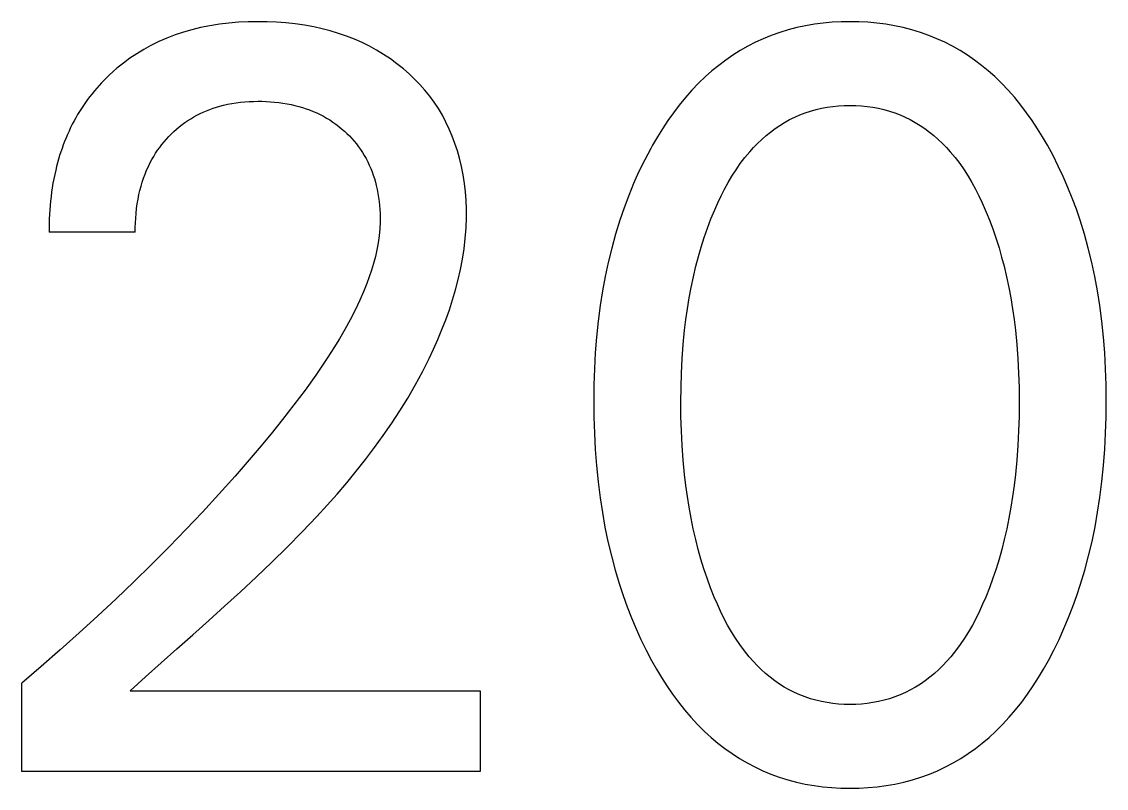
# Model space of a CAD drawing. Extents: x 10 to 879, y 6 to 221.
# Drawn here: x 604.587 to 608.02, y 146.222 to 148.648 of the extents above; entities that cross this region are included whole.
import ezdxf

# ---------------------------------------------------------------- set-up
doc = ezdxf.new("R2010")
doc.units = 0
doc.header["$LTSCALE"] = 5
doc.header["$MEASUREMENT"] = 0
doc.layers.get('0').update_dxf_attribs({"linetype": 'CONTINUOUS'})

msp = doc.modelspace()

# ---------------------------------------------------------------- linework, layer by layer
at = {"color": 7, "linetype": 'Continuous'}
for p, q in [((605.1529, 148.6292), (605.1258, 148.6226)), ((605.1827, 148.6352), (605.1529, 148.6292)), ((605.2128, 148.6399), (605.1827, 148.6352)), ((605.243, 148.6435), (605.2128, 148.6399)), ((605.2734, 148.646), (605.243, 148.6435)), ((605.3038, 148.6475), (605.2734, 148.646)), ((605.3343, 148.648), (605.3038, 148.6475)), ((605.364, 148.6476), (605.3343, 148.648)), ((605.3937, 148.6463), (605.364, 148.6476)), ((605.4233, 148.6441), (605.3937, 148.6463)), ((605.4528, 148.641), (605.4233, 148.6441)), ((605.4822, 148.6367), (605.4528, 148.641)), ((605.5115, 148.6314), (605.4822, 148.6367)), ((605.5378, 148.6256), (605.5115, 148.6314)), ((605.5639, 148.6189), (605.5378, 148.6256)), ((607.0407, 148.6292), (607.0134, 148.6222)), ((607.0683, 148.6351), (607.0407, 148.6292)), ((607.0962, 148.6398), (607.0683, 148.6351)), ((607.1242, 148.6434), (607.0962, 148.6398)), ((607.1524, 148.646), (607.1242, 148.6434)), ((607.1807, 148.6475), (607.1524, 148.646)), ((607.209, 148.648), (607.1807, 148.6475)), ((607.2374, 148.6475), (607.209, 148.648)), ((607.2658, 148.646), (607.2374, 148.6475)), ((607.2941, 148.6435), (607.2658, 148.646)), ((607.3222, 148.6398), (607.2941, 148.6435)), ((607.3501, 148.6351), (607.3222, 148.6398)), ((607.3778, 148.6292), (607.3501, 148.6351)), ((607.4051, 148.6222), (607.3778, 148.6292)), ((605.0467, 148.5962), (605.0212, 148.5851)), ((605.0727, 148.6062), (605.0467, 148.5962)), ((605.0991, 148.6149), (605.0727, 148.6062)), ((605.1258, 148.6226), (605.0991, 148.6149)), ((605.5898, 148.6111), (605.5639, 148.6189)), ((605.6153, 148.6024), (605.5898, 148.6111)), ((605.6404, 148.5926), (605.6153, 148.6024)), ((605.6651, 148.5817), (605.6404, 148.5926)), ((606.9346, 148.5942), (606.9097, 148.5827)), ((606.96, 148.6045), (606.9346, 148.5942)), ((606.9865, 148.614), (606.96, 148.6045)), ((607.0134, 148.6222), (606.9865, 148.614)), ((607.4321, 148.614), (607.4051, 148.6222)), ((607.4588, 148.6045), (607.4321, 148.614)), ((607.4841, 148.5942), (607.4588, 148.6045)), ((607.509, 148.5827), (607.4841, 148.5942)), ((604.9735, 148.5604), (604.9514, 148.5468)), ((604.9963, 148.5729), (604.9735, 148.5604)), ((605.0212, 148.5851), (604.9963, 148.5729)), ((605.6882, 148.5703), (605.6651, 148.5817)), ((605.7107, 148.5579), (605.6882, 148.5703)), ((605.7328, 148.5445), (605.7107, 148.5579)), ((606.8853, 148.5701), (606.8615, 148.5564)), ((606.9097, 148.5827), (606.8853, 148.5701)), ((607.5334, 148.5701), (607.509, 148.5827)), ((607.5573, 148.5565), (607.5334, 148.5701)), ((604.9298, 148.5324), (604.9089, 148.5169)), ((604.9514, 148.5468), (604.9298, 148.5324)), ((605.7542, 148.5302), (605.7328, 148.5445)), ((605.775, 148.515), (605.7542, 148.5302)), ((606.8155, 148.5262), (606.7935, 148.5097)), ((606.8382, 148.5418), (606.8155, 148.5262)), ((606.8615, 148.5564), (606.8382, 148.5418)), ((607.5806, 148.5418), (607.5573, 148.5565)), ((607.6032, 148.5262), (607.5806, 148.5418)), ((607.6252, 148.5097), (607.6032, 148.5262)), ((604.8765, 148.49), (604.8645, 148.479)), ((604.8887, 148.5006), (604.8765, 148.49)), ((604.9089, 148.5169), (604.8887, 148.5006)), ((605.7952, 148.4988), (605.775, 148.515)), ((605.8133, 148.483), (605.7952, 148.4988)), ((606.7722, 148.4924), (606.7517, 148.4742)), ((606.7935, 148.5097), (606.7722, 148.4924)), ((607.6465, 148.4924), (607.6252, 148.5097)), ((607.6671, 148.4742), (607.6465, 148.4924)), ((604.8402, 148.4546), (604.8324, 148.4462)), ((604.8481, 148.4629), (604.8402, 148.4546)), ((604.8562, 148.471), (604.8481, 148.4629)), ((604.8645, 148.479), (604.8562, 148.471)), ((605.8308, 148.4664), (605.8133, 148.483)), ((605.8476, 148.4491), (605.8308, 148.4664)), ((606.7517, 148.4742), (606.7296, 148.453)), ((607.6891, 148.453), (607.6671, 148.4742)), ((604.81, 148.42), (604.8029, 148.411)), ((604.8173, 148.4288), (604.81, 148.42)), ((604.8247, 148.4376), (604.8173, 148.4288)), ((604.8324, 148.4462), (604.8247, 148.4376)), ((605.8635, 148.431), (605.8476, 148.4491)), ((605.8787, 148.4123), (605.8635, 148.431)), ((606.7084, 148.4309), (606.6882, 148.408)), ((606.7296, 148.453), (606.7084, 148.4309)), ((607.7101, 148.4309), (607.6891, 148.453)), ((607.7303, 148.408), (607.7101, 148.4309)), ((604.7892, 148.3925), (604.7827, 148.3831)), ((604.7959, 148.4018), (604.7892, 148.3925)), ((604.8029, 148.411), (604.7959, 148.4018)), ((605.2255, 148.3838), (605.2389, 148.3868)), ((605.2389, 148.3868), (605.2524, 148.3893)), ((605.2524, 148.3893), (605.2659, 148.3915)), ((605.2659, 148.3915), (605.2795, 148.3931)), ((605.2795, 148.3931), (605.2932, 148.3944)), ((605.2932, 148.3944), (605.3069, 148.3954)), ((605.3069, 148.3954), (605.3206, 148.3959)), ((605.3206, 148.3959), (605.3343, 148.3961)), ((605.3343, 148.3961), (605.3477, 148.396)), ((605.3477, 148.396), (605.361, 148.3956)), ((605.361, 148.3956), (605.3743, 148.3948)), ((605.3743, 148.3948), (605.3876, 148.3937)), ((605.3876, 148.3937), (605.4009, 148.3922)), ((605.4009, 148.3922), (605.4141, 148.3904)), ((605.4141, 148.3904), (605.4273, 148.3882)), ((605.4273, 148.3882), (605.4404, 148.3856)), ((605.4404, 148.3856), (605.4522, 148.3829)), ((605.8929, 148.3929), (605.8787, 148.4123)), ((605.9062, 148.3729), (605.8929, 148.3929)), ((606.6882, 148.408), (606.6688, 148.3843)), ((607.7496, 148.3843), (607.7303, 148.408)), ((604.7642, 148.3541), (604.7585, 148.3442)), ((604.7702, 148.3639), (604.7642, 148.3541)), ((604.7763, 148.3735), (604.7702, 148.3639)), ((604.7827, 148.3831), (604.7763, 148.3735)), ((605.1318, 148.3468), (605.1416, 148.3522)), ((605.1416, 148.3522), (605.1517, 148.3573)), ((605.1517, 148.3573), (605.1618, 148.362)), ((605.1618, 148.362), (605.1722, 148.3664)), ((605.1722, 148.3664), (605.1826, 148.3706)), ((605.1826, 148.3706), (605.1932, 148.3743)), ((605.1932, 148.3743), (605.2039, 148.3778)), ((605.2039, 148.3778), (605.2147, 148.3809)), ((605.2147, 148.3809), (605.2255, 148.3838)), ((605.4522, 148.3829), (605.4639, 148.3799)), ((605.4639, 148.3799), (605.4756, 148.3765)), ((605.4756, 148.3765), (605.4871, 148.3727)), ((605.4871, 148.3727), (605.4985, 148.3686)), ((605.4985, 148.3686), (605.5098, 148.3642)), ((605.5098, 148.3642), (605.5209, 148.3593)), ((605.5209, 148.3593), (605.5318, 148.3541)), ((605.5318, 148.3541), (605.5422, 148.3487)), ((605.9187, 148.3519), (605.9062, 148.3729)), ((605.9301, 148.3304), (605.9187, 148.3519)), ((606.6503, 148.3599), (606.6326, 148.3349)), ((606.6688, 148.3843), (606.6503, 148.3599)), ((607.0342, 148.3462), (607.0506, 148.3533)), ((607.0506, 148.3533), (607.0674, 148.3597)), ((607.0674, 148.3597), (607.0844, 148.3652)), ((607.0844, 148.3652), (607.1018, 148.3699)), ((607.1018, 148.3699), (607.1193, 148.3739)), ((607.1193, 148.3739), (607.137, 148.3772)), ((607.137, 148.3772), (607.1549, 148.3797)), ((607.1549, 148.3797), (607.1729, 148.3814)), ((607.1729, 148.3814), (607.1909, 148.3825)), ((607.1909, 148.3825), (607.209, 148.3828)), ((607.209, 148.3828), (607.2271, 148.3825)), ((607.2271, 148.3825), (607.2452, 148.3814)), ((607.2452, 148.3814), (607.2632, 148.3797)), ((607.2632, 148.3797), (607.281, 148.3772)), ((607.281, 148.3772), (607.2988, 148.3739)), ((607.2988, 148.3739), (607.3163, 148.3699)), ((607.3163, 148.3699), (607.3336, 148.3652)), ((607.3336, 148.3652), (607.3507, 148.3597)), ((607.3507, 148.3597), (607.3674, 148.3533)), ((607.3674, 148.3533), (607.3839, 148.3462)), ((607.768, 148.3599), (607.7496, 148.3843)), ((607.7856, 148.3349), (607.768, 148.3599)), ((604.7472, 148.3233), (604.7419, 148.3127)), ((604.7527, 148.3338), (604.7472, 148.3233)), ((604.7585, 148.3442), (604.7527, 148.3338)), ((605.0859, 148.3153), (605.0947, 148.3222)), ((605.0947, 148.3222), (605.1037, 148.3288)), ((605.1037, 148.3288), (605.1128, 148.3351)), ((605.1128, 148.3351), (605.1222, 148.3411)), ((605.1222, 148.3411), (605.1318, 148.3468)), ((605.5422, 148.3487), (605.5523, 148.343)), ((605.5523, 148.343), (605.5623, 148.3369)), ((605.5623, 148.3369), (605.572, 148.3305)), ((605.572, 148.3305), (605.5816, 148.3238)), ((605.5816, 148.3238), (605.5909, 148.3167)), ((605.5909, 148.3167), (605.5999, 148.3093)), ((605.9406, 148.3083), (605.9301, 148.3304)), ((606.6326, 148.3349), (606.6157, 148.3094)), ((606.9718, 148.3097), (606.9868, 148.3199)), ((606.9868, 148.3199), (607.0022, 148.3294)), ((607.0022, 148.3294), (607.018, 148.3382)), ((607.018, 148.3382), (607.0342, 148.3462)), ((607.3839, 148.3462), (607.4, 148.3382)), ((607.4, 148.3382), (607.4158, 148.3294)), ((607.4158, 148.3294), (607.4312, 148.3199)), ((607.4312, 148.3199), (607.4462, 148.3097)), ((607.8025, 148.3094), (607.7856, 148.3349)), ((604.732, 148.2912), (604.7274, 148.2803)), ((604.7369, 148.302), (604.732, 148.2912)), ((604.7419, 148.3127), (604.7369, 148.302)), ((605.0454, 148.2767), (605.0532, 148.2851)), ((605.0532, 148.2851), (605.061, 148.293)), ((605.061, 148.293), (605.0691, 148.3007)), ((605.0691, 148.3007), (605.0774, 148.3081)), ((605.0774, 148.3081), (605.0859, 148.3153)), ((605.5999, 148.3093), (605.6087, 148.3016)), ((605.6087, 148.3016), (605.6168, 148.2941)), ((605.6168, 148.2941), (605.6247, 148.2863)), ((605.6247, 148.2863), (605.6323, 148.2782)), ((605.9501, 148.2858), (605.9406, 148.3083)), ((605.9586, 148.2628), (605.9501, 148.2858)), ((606.5995, 148.2834), (606.5841, 148.2569)), ((606.6157, 148.3094), (606.5995, 148.2834)), ((606.9295, 148.2753), (606.9432, 148.2874)), ((606.9432, 148.2874), (606.9573, 148.2988)), ((606.9573, 148.2988), (606.9718, 148.3097)), ((607.4462, 148.3097), (607.4608, 148.2988)), ((607.4608, 148.2988), (607.4749, 148.2874)), ((607.4749, 148.2874), (607.4885, 148.2753)), ((607.8186, 148.2834), (607.8025, 148.3094)), ((607.8339, 148.2569), (607.8186, 148.2834)), ((604.7187, 148.2582), (604.7147, 148.247)), ((604.723, 148.2693), (604.7187, 148.2582)), ((604.7274, 148.2803), (604.723, 148.2693)), ((605.0173, 148.241), (605.0239, 148.2503)), ((605.0239, 148.2503), (605.0308, 148.2593)), ((605.0308, 148.2593), (605.038, 148.2681)), ((605.038, 148.2681), (605.0454, 148.2767)), ((605.6323, 148.2782), (605.6396, 148.2699)), ((605.6396, 148.2699), (605.6467, 148.2613)), ((605.6467, 148.2613), (605.6534, 148.2525)), ((605.6534, 148.2525), (605.6598, 148.2435)), ((605.9661, 148.2396), (605.9586, 148.2628)), ((606.5841, 148.2569), (606.5786, 148.2471)), ((606.8915, 148.2363), (606.9037, 148.2498)), ((606.9037, 148.2498), (606.9164, 148.2628)), ((606.9164, 148.2628), (606.9295, 148.2753)), ((607.4885, 148.2753), (607.5017, 148.2628)), ((607.5017, 148.2628), (607.5144, 148.2498)), ((607.5144, 148.2498), (607.5265, 148.2363)), ((607.8517, 148.2243), (607.8339, 148.2569)), ((604.7073, 148.2244), (604.7039, 148.213)), ((604.7109, 148.2357), (604.7073, 148.2244)), ((604.7147, 148.247), (604.7109, 148.2357)), ((604.9993, 148.212), (605.005, 148.2219)), ((605.005, 148.2219), (605.011, 148.2315)), ((605.011, 148.2315), (605.0173, 148.241)), ((605.6598, 148.2435), (605.6659, 148.2343)), ((605.6659, 148.2343), (605.6717, 148.2249)), ((605.6717, 148.2249), (605.6773, 148.2149)), ((605.6773, 148.2149), (605.6825, 148.2047)), ((605.9728, 148.216), (605.9661, 148.2396)), ((605.9791, 148.1896), (605.9728, 148.216)), ((606.5786, 148.2471), (606.5592, 148.2105)), ((606.8618, 148.1989), (606.8762, 148.2179)), ((606.8762, 148.2179), (606.8915, 148.2363)), ((607.5265, 148.2363), (607.5418, 148.2179)), ((607.5418, 148.2179), (607.5563, 148.1989)), ((607.8684, 148.1912), (607.8517, 148.2243)), ((604.6976, 148.19), (604.6948, 148.1785)), ((604.7007, 148.2016), (604.6976, 148.19)), ((604.7039, 148.213), (604.7007, 148.2016)), ((604.9825, 148.1778), (604.988, 148.19)), ((604.988, 148.19), (604.9939, 148.202)), ((604.9939, 148.202), (604.9993, 148.212)), ((605.6825, 148.2047), (605.6874, 148.1944)), ((605.6874, 148.1944), (605.6919, 148.1838)), ((605.6919, 148.1838), (605.696, 148.1732)), ((605.9844, 148.163), (605.9791, 148.1896)), ((606.5592, 148.2105), (606.5411, 148.1734)), ((606.8353, 148.1593), (606.8482, 148.1793)), ((606.8482, 148.1793), (606.8618, 148.1989)), ((607.5563, 148.1989), (607.5699, 148.1793)), ((607.5699, 148.1793), (607.5828, 148.1593)), ((607.8841, 148.1577), (607.8684, 148.1912)), ((604.6888, 148.1507), (604.6862, 148.1367)), ((604.6917, 148.1646), (604.6888, 148.1507)), ((604.6948, 148.1785), (604.6917, 148.1646)), ((604.9686, 148.14), (604.9729, 148.1527)), ((604.9729, 148.1527), (604.9775, 148.1653)), ((604.9775, 148.1653), (604.9825, 148.1778)), ((605.696, 148.1732), (605.6999, 148.1624)), ((605.6999, 148.1624), (605.7034, 148.1514)), ((605.7034, 148.1514), (605.7066, 148.1404)), ((605.9885, 148.1363), (605.9844, 148.163)), ((606.5411, 148.1734), (606.5242, 148.1357)), ((606.8232, 148.1387), (606.8353, 148.1593)), ((607.5828, 148.1593), (607.5949, 148.1387)), ((607.8989, 148.1238), (607.8841, 148.1577)), ((604.6839, 148.1226), (604.6818, 148.1086)), ((604.6862, 148.1367), (604.6839, 148.1226)), ((604.9584, 148.101), (604.9614, 148.1141)), ((604.9614, 148.1141), (604.9648, 148.1271)), ((604.9648, 148.1271), (604.9686, 148.14)), ((605.7066, 148.1404), (605.7095, 148.1293)), ((605.7095, 148.1293), (605.7124, 148.1168)), ((605.7124, 148.1168), (605.7149, 148.1042)), ((605.9917, 148.1094), (605.9885, 148.1363)), ((606.5242, 148.1357), (606.5085, 148.0975)), ((606.8009, 148.0965), (606.8117, 148.1178)), ((606.8117, 148.1178), (606.8232, 148.1387)), ((607.5949, 148.1387), (607.6064, 148.1178)), ((607.6064, 148.1178), (607.6172, 148.0965)), ((607.9127, 148.0895), (607.8989, 148.1238)), ((604.6783, 148.0804), (604.677, 148.0663)), ((604.6799, 148.0945), (604.6783, 148.0804)), ((604.6818, 148.1086), (604.6799, 148.0945)), ((604.9529, 148.0713), (604.9554, 148.0862)), ((604.9554, 148.0862), (604.9584, 148.101)), ((605.7149, 148.1042), (605.717, 148.0915)), ((605.717, 148.0915), (605.7188, 148.0788)), ((605.7188, 148.0788), (605.7202, 148.0661)), ((605.9938, 148.0823), (605.9917, 148.1094)), ((605.9949, 148.0553), (605.9938, 148.0823)), ((606.5085, 148.0975), (606.4939, 148.0588)), ((606.7907, 148.0749), (606.8009, 148.0965)), ((607.6172, 148.0965), (607.6274, 148.0749)), ((607.9256, 148.0548), (607.9127, 148.0895)), ((604.6758, 148.0521), (604.6749, 148.038)), ((604.677, 148.0663), (604.6758, 148.0521)), ((604.9492, 148.0415), (604.9509, 148.0564)), ((604.9509, 148.0564), (604.9529, 148.0713)), ((605.7202, 148.0661), (605.7212, 148.0533)), ((605.7212, 148.0533), (605.7219, 148.0405)), ((605.995, 148.0282), (605.9949, 148.0553)), ((606.4939, 148.0588), (606.4805, 148.0198)), ((606.769, 148.0239), (606.781, 148.0531)), ((606.781, 148.0531), (606.7907, 148.0749)), ((607.6274, 148.0749), (607.6371, 148.0531)), ((607.6371, 148.0531), (607.6403, 148.0454)), ((607.6403, 148.0454), (607.6516, 148.0175)), ((607.9375, 148.0198), (607.9256, 148.0548)), ((604.6738, 148.0099), (604.6736, 147.9958)), ((604.6743, 148.0239), (604.6738, 148.0099)), ((604.6749, 148.038), (604.6743, 148.0239)), ((604.9467, 147.9967), (604.9471, 148.0116)), ((604.9471, 148.0116), (604.948, 148.0265)), ((604.948, 148.0265), (604.9492, 148.0415)), ((605.7221, 148.015), (605.721, 147.9927)), ((605.7219, 148.0405), (605.7222, 148.0278)), ((605.7222, 148.0278), (605.7221, 148.015)), ((605.9939, 147.9952), (605.995, 148.0282)), ((606.4805, 148.0198), (606.4669, 147.9757)), ((606.7579, 147.9945), (606.769, 148.0239)), ((607.6516, 148.0175), (607.6621, 147.9893)), ((607.9511, 147.9757), (607.9375, 148.0198)), ((604.6736, 147.9958), (604.6736, 147.9818)), ((604.9465, 147.9818), (604.6736, 147.9818)), ((604.9465, 147.9818), (604.9467, 147.9967)), ((605.721, 147.9927), (605.7189, 147.9705)), ((605.9914, 147.9623), (605.9939, 147.9952)), ((606.4669, 147.9757), (606.4547, 147.9312)), ((606.7476, 147.9648), (606.7579, 147.9945)), ((607.6621, 147.9893), (607.6718, 147.9609)), ((607.9634, 147.9312), (607.9511, 147.9757)), ((605.7157, 147.9484), (605.7116, 147.9265)), ((605.7189, 147.9705), (605.7157, 147.9484)), ((605.9876, 147.9295), (605.9914, 147.9623)), ((606.7381, 147.9349), (606.7476, 147.9648)), ((607.6718, 147.9609), (607.6808, 147.9322)), ((605.7066, 147.9046), (605.7009, 147.8829)), ((605.7116, 147.9265), (605.7066, 147.9046)), ((605.9826, 147.8968), (605.9876, 147.9295)), ((606.4547, 147.9312), (606.4437, 147.8863)), ((606.7213, 147.8743), (606.7293, 147.9047)), ((606.7293, 147.9047), (606.7381, 147.9349)), ((607.6808, 147.9322), (607.6891, 147.9033)), ((607.9744, 147.8863), (607.9634, 147.9312)), ((605.7009, 147.8829), (605.6943, 147.8614)), ((605.9764, 147.8642), (605.9826, 147.8968)), ((606.4437, 147.8863), (606.434, 147.8412)), ((606.7134, 147.8409), (606.7213, 147.8743)), ((607.6891, 147.9033), (607.6967, 147.8743)), ((607.6967, 147.8743), (607.7046, 147.8409)), ((607.984, 147.8412), (607.9744, 147.8863)), ((605.6871, 147.8401), (605.6794, 147.819)), ((605.6943, 147.8614), (605.6871, 147.8401)), ((605.969, 147.8319), (605.9764, 147.8642)), ((606.434, 147.8412), (606.4256, 147.7958)), ((606.7063, 147.8073), (606.7134, 147.8409)), ((607.7046, 147.8409), (607.7117, 147.8073)), ((607.9924, 147.7958), (607.984, 147.8412)), ((605.6794, 147.819), (605.671, 147.7981)), ((605.9606, 147.7997), (605.969, 147.8319)), ((606.7, 147.7736), (606.7063, 147.8073)), ((607.7117, 147.8073), (607.718, 147.7736)), ((605.671, 147.7981), (605.6573, 147.7664)), ((605.9408, 147.736), (605.9512, 147.7677)), ((605.9512, 147.7677), (605.9606, 147.7997)), ((606.4256, 147.7958), (606.4184, 147.7502)), ((606.6945, 147.7397), (606.7, 147.7736)), ((607.718, 147.7736), (607.7236, 147.7397)), ((607.9996, 147.7502), (607.9924, 147.7958)), ((605.6426, 147.7352), (605.6269, 147.7046)), ((605.6573, 147.7664), (605.6426, 147.7352)), ((605.9295, 147.7046), (605.9408, 147.736)), ((606.4184, 147.7502), (606.4118, 147.7001)), ((606.6897, 147.7057), (606.6945, 147.7397)), ((607.7236, 147.7397), (607.7284, 147.7057)), ((608.0062, 147.7001), (607.9996, 147.7502)), ((605.6269, 147.7046), (605.6104, 147.6744)), ((605.9174, 147.6734), (605.9295, 147.7046)), ((606.4118, 147.7001), (606.4066, 147.6499)), ((606.6855, 147.6716), (606.6897, 147.7057)), ((607.7284, 147.7057), (607.7325, 147.6716)), ((608.0114, 147.6499), (608.0062, 147.7001)), ((605.6104, 147.6744), (605.5931, 147.6447)), ((605.9045, 147.6426), (605.9174, 147.6734)), ((606.6811, 147.6264), (606.6855, 147.6716)), ((607.7325, 147.6716), (607.737, 147.6264)), ((605.5931, 147.6447), (605.5751, 147.6154)), ((605.8909, 147.612), (605.9045, 147.6426)), ((606.4066, 147.6499), (606.4026, 147.5996)), ((608.0154, 147.5996), (608.0114, 147.6499)), ((605.5751, 147.6154), (605.5565, 147.5865)), ((605.8767, 147.5819), (605.8909, 147.612)), ((606.4026, 147.5996), (606.3999, 147.5492)), ((606.6777, 147.5811), (606.6811, 147.6264)), ((607.737, 147.6264), (607.7403, 147.5811)), ((608.0182, 147.5492), (608.0154, 147.5996)), ((605.5565, 147.5865), (605.5374, 147.5579)), ((605.8553, 147.5395), (605.8767, 147.5819)), ((606.6754, 147.5357), (606.6777, 147.5811)), ((607.7403, 147.5811), (607.7426, 147.5357)), ((605.5179, 147.5296), (605.4839, 147.482)), ((605.5374, 147.5579), (605.5179, 147.5296)), ((605.8327, 147.4978), (605.8553, 147.5395)), ((606.3999, 147.5492), (606.3983, 147.4987)), ((606.6741, 147.4903), (606.6754, 147.5357)), ((607.7426, 147.5357), (607.744, 147.4903)), ((608.0198, 147.4987), (608.0182, 147.5492)), ((605.809, 147.4569), (605.8327, 147.4978)), ((606.3983, 147.4987), (606.3977, 147.4482)), ((608.0204, 147.4482), (608.0198, 147.4987)), ((605.4839, 147.482), (605.4489, 147.4351)), ((606.6736, 147.4449), (606.6741, 147.4903)), ((607.744, 147.4903), (607.7444, 147.4449)), ((605.4489, 147.4351), (605.4131, 147.3889)), ((605.7842, 147.4167), (605.809, 147.4569)), ((606.3977, 147.4482), (606.3982, 147.3969)), ((606.674, 147.3988), (606.6736, 147.4449)), ((607.7444, 147.4449), (607.744, 147.3988)), ((608.0199, 147.397), (608.0204, 147.4482)), ((605.7584, 147.3772), (605.7842, 147.4167)), ((606.3982, 147.3969), (606.3998, 147.3456)), ((606.6753, 147.3528), (606.674, 147.3988)), ((607.744, 147.3988), (607.7427, 147.3528)), ((608.0183, 147.3458), (608.0199, 147.397)), ((605.4131, 147.3889), (605.3765, 147.3432)), ((605.7316, 147.3383), (605.7584, 147.3772)), ((605.3765, 147.3432), (605.3392, 147.2982)), ((605.704, 147.3001), (605.7316, 147.3383)), ((606.3998, 147.3456), (606.4025, 147.2943)), ((606.6776, 147.3068), (606.6753, 147.3528)), ((607.7427, 147.3528), (607.7404, 147.3068)), ((608.0156, 147.2947), (608.0183, 147.3458)), ((605.3392, 147.2982), (605.3012, 147.2536)), ((605.6754, 147.2625), (605.704, 147.3001)), ((606.4025, 147.2943), (606.4064, 147.2431)), ((606.681, 147.2608), (606.6776, 147.3068)), ((607.7404, 147.3068), (607.7371, 147.2608)), ((608.0116, 147.2436), (608.0156, 147.2947)), ((605.3012, 147.2536), (605.2627, 147.2096)), ((605.6461, 147.2254), (605.6754, 147.2625)), ((606.6854, 147.2149), (606.681, 147.2608)), ((607.7371, 147.2608), (607.7327, 147.2149)), ((605.616, 147.1889), (605.6461, 147.2254)), ((606.4064, 147.2431), (606.4116, 147.192)), ((608.0065, 147.1926), (608.0116, 147.2436)), ((605.2627, 147.2096), (605.2116, 147.1526)), ((605.5852, 147.153), (605.616, 147.1889)), ((606.4116, 147.192), (606.4181, 147.1411)), ((606.6894, 147.1803), (606.6854, 147.2149)), ((607.7327, 147.2149), (607.7286, 147.1803)), ((608, 147.1418), (608.0065, 147.1926)), ((605.2116, 147.1526), (605.1597, 147.0963)), ((605.5538, 147.1175), (605.5852, 147.153)), ((606.6942, 147.1458), (606.6894, 147.1803)), ((607.7286, 147.1803), (607.7238, 147.1458)), ((605.5217, 147.0825), (605.5538, 147.1175)), ((606.4181, 147.1411), (606.4252, 147.0948)), ((606.6997, 147.1113), (606.6942, 147.1458)), ((607.7238, 147.1458), (607.7184, 147.1113)), ((607.9929, 147.0955), (608, 147.1418)), ((605.1597, 147.0963), (605.1071, 147.0408)), ((605.4749, 147.0333), (605.5217, 147.0825)), ((606.4252, 147.0948), (606.4335, 147.0487)), ((606.7059, 147.077), (606.6997, 147.1113)), ((607.7184, 147.1113), (607.7122, 147.077)), ((607.9846, 147.0494), (607.9929, 147.0955)), ((606.4335, 147.0487), (606.443, 147.0028)), ((606.7129, 147.0429), (606.7059, 147.077)), ((607.7122, 147.077), (607.7052, 147.0429)), ((607.9751, 147.0035), (607.9846, 147.0494)), ((605.1071, 147.0408), (605.0538, 146.9859)), ((605.4272, 146.9848), (605.4749, 147.0333)), ((606.7207, 147.0089), (606.7129, 147.0429)), ((607.7052, 147.0429), (607.6974, 147.0089)), ((605.0538, 146.9859), (604.9984, 146.9303)), ((605.3786, 146.9371), (605.4272, 146.9848)), ((606.443, 147.0028), (606.4537, 146.9572)), ((606.7285, 146.978), (606.7207, 147.0089)), ((606.7371, 146.9473), (606.7285, 146.978)), ((607.6895, 146.978), (607.6809, 146.9473)), ((607.6974, 147.0089), (607.6895, 146.978)), ((607.9643, 146.958), (607.9751, 147.0035)), ((606.4537, 146.9572), (606.4658, 146.912)), ((606.7465, 146.9168), (606.7371, 146.9473)), ((607.6809, 146.9473), (607.6715, 146.9168)), ((607.9522, 146.9127), (607.9643, 146.958)), ((604.9984, 146.9303), (604.9425, 146.8754)), ((605.3294, 146.8902), (605.3786, 146.9371)), ((606.4658, 146.912), (606.4792, 146.8671)), ((606.7567, 146.8865), (606.7465, 146.9168)), ((607.6715, 146.9168), (607.6614, 146.8865)), ((607.9388, 146.8679), (607.9522, 146.9127)), ((604.9425, 146.8754), (604.8858, 146.8212)), ((605.2796, 146.8438), (605.3294, 146.8902)), ((606.7677, 146.8565), (606.7567, 146.8865)), ((607.6614, 146.8865), (607.6504, 146.8565)), ((605.2295, 146.798), (605.2796, 146.8438)), ((606.4792, 146.8671), (606.491, 146.8316)), ((606.7795, 146.8268), (606.7677, 146.8565)), ((607.6504, 146.8565), (607.6386, 146.8268)), ((607.9271, 146.8323), (607.9388, 146.8679)), ((604.8858, 146.8212), (604.8286, 146.7677)), ((606.491, 146.8316), (606.5036, 146.7964)), ((606.7891, 146.8044), (606.7795, 146.8268)), ((607.6386, 146.8268), (607.6289, 146.8044)), ((607.9144, 146.797), (607.9271, 146.8323)), ((605.1792, 146.7526), (605.2295, 146.798)), ((606.5036, 146.7964), (606.5172, 146.7616)), ((606.7993, 146.7822), (606.7891, 146.8044)), ((606.8101, 146.7603), (606.7993, 146.7822)), ((607.6187, 146.7822), (607.6079, 146.7603)), ((607.6289, 146.8044), (607.6187, 146.7822)), ((607.9009, 146.762), (607.9144, 146.797)), ((604.8286, 146.7677), (604.7691, 146.7135)), ((605.1289, 146.7077), (605.1792, 146.7526)), ((606.5172, 146.7616), (606.5317, 146.7271)), ((606.8216, 146.7387), (606.8101, 146.7603)), ((606.8337, 146.7176), (606.8216, 146.7387)), ((607.5965, 146.7387), (607.5843, 146.7176)), ((607.6079, 146.7603), (607.5965, 146.7387)), ((607.8863, 146.7275), (607.9009, 146.762)), ((604.7691, 146.7135), (604.7091, 146.6599)), ((605.0787, 146.663), (605.1289, 146.7077)), ((606.5317, 146.7271), (606.5472, 146.6931)), ((606.8466, 146.6969), (606.8337, 146.7176)), ((607.5843, 146.7176), (607.5715, 146.6969)), ((607.8709, 146.6933), (607.8863, 146.7275)), ((606.5472, 146.6931), (606.5637, 146.6594)), ((606.8603, 146.6767), (606.8466, 146.6969)), ((606.8748, 146.6571), (606.8603, 146.6767)), ((607.5578, 146.6767), (607.5433, 146.6571)), ((607.5715, 146.6969), (607.5578, 146.6767)), ((607.8544, 146.6596), (607.8709, 146.6933)), ((604.7091, 146.6599), (604.6484, 146.6071)), ((605.0287, 146.6186), (605.0787, 146.663)), ((606.5637, 146.6594), (606.5811, 146.6263)), ((606.8902, 146.6381), (606.8748, 146.6571)), ((606.9024, 146.6243), (606.8902, 146.6381)), ((607.5279, 146.6381), (607.5157, 146.6243)), ((607.5433, 146.6571), (607.5279, 146.6381)), ((607.8369, 146.6263), (607.8544, 146.6596)), ((604.6484, 146.6071), (604.5871, 146.555)), ((604.9791, 146.5743), (605.0287, 146.6186)), ((606.5811, 146.6263), (606.5965, 146.599)), ((606.915, 146.6109), (606.9024, 146.6243)), ((606.9282, 146.598), (606.915, 146.6109)), ((607.503, 146.6109), (607.4898, 146.598)), ((607.5157, 146.6243), (607.503, 146.6109)), ((607.8216, 146.599), (607.8369, 146.6263)), ((604.9301, 146.5302), (604.9791, 146.5743)), ((606.5965, 146.599), (606.6126, 146.5722)), ((606.6126, 146.5722), (606.6295, 146.5458)), ((606.9419, 146.5856), (606.9282, 146.598)), ((606.956, 146.5737), (606.9419, 146.5856)), ((606.9706, 146.5625), (606.956, 146.5737)), ((607.462, 146.5737), (607.4475, 146.5625)), ((607.4762, 146.5856), (607.462, 146.5737)), ((607.4898, 146.598), (607.4762, 146.5856)), ((607.7888, 146.5458), (607.8056, 146.5722)), ((607.8056, 146.5722), (607.8216, 146.599)), ((604.5871, 146.275), (604.5871, 146.555)), ((606.6295, 146.5458), (606.6472, 146.52)), ((606.9856, 146.552), (606.9706, 146.5625)), ((607.0011, 146.5422), (606.9856, 146.552)), ((607.017, 146.5331), (607.0011, 146.5422)), ((607.0334, 146.5248), (607.017, 146.5331)), ((607.401, 146.5331), (607.3847, 146.5248)), ((607.4169, 146.5422), (607.401, 146.5331)), ((607.4324, 146.552), (607.4169, 146.5422)), ((607.4475, 146.5625), (607.4324, 146.552)), ((607.7711, 146.52), (607.7888, 146.5458)), ((604.9301, 146.5302), (606.0383, 146.5302)), ((606.0383, 146.5302), (606.0383, 146.275)), ((606.6472, 146.52), (606.6657, 146.4948)), ((607.0498, 146.5175), (607.0334, 146.5248)), ((607.0666, 146.511), (607.0498, 146.5175)), ((607.0838, 146.5053), (607.0666, 146.511)), ((607.1011, 146.5004), (607.0838, 146.5053)), ((607.1188, 146.4963), (607.1011, 146.5004)), ((607.3169, 146.5004), (607.2993, 146.4963)), ((607.3343, 146.5053), (607.3169, 146.5004)), ((607.3514, 146.511), (607.3343, 146.5053)), ((607.3682, 146.5175), (607.3514, 146.511)), ((607.3847, 146.5248), (607.3682, 146.5175)), ((607.7527, 146.4948), (607.7711, 146.52)), ((606.6657, 146.4948), (606.6852, 146.4703)), ((606.6852, 146.4703), (606.7055, 146.4466)), ((607.1366, 146.493), (607.1188, 146.4963)), ((607.1546, 146.4904), (607.1366, 146.493)), ((607.1726, 146.4885), (607.1546, 146.4904)), ((607.1908, 146.4874), (607.1726, 146.4885)), ((607.209, 146.4871), (607.1908, 146.4874)), ((607.2272, 146.4874), (607.209, 146.4871)), ((607.2454, 146.4885), (607.2272, 146.4874)), ((607.2635, 146.4904), (607.2454, 146.4885)), ((607.2815, 146.493), (607.2635, 146.4904)), ((607.2993, 146.4963), (607.2815, 146.493)), ((607.7131, 146.4466), (607.7333, 146.4703)), ((607.7333, 146.4703), (607.7527, 146.4948)), ((606.7055, 146.4466), (606.7268, 146.4237)), ((607.6919, 146.4236), (607.7131, 146.4466)), ((606.7268, 146.4237), (606.749, 146.4017)), ((606.749, 146.4017), (606.7696, 146.3829)), ((607.6492, 146.3829), (607.6697, 146.4017)), ((607.6697, 146.4017), (607.6919, 146.4236)), ((606.7696, 146.3829), (606.7909, 146.365)), ((606.7909, 146.365), (606.813, 146.348)), ((607.6058, 146.348), (607.6278, 146.365)), ((607.6278, 146.365), (607.6492, 146.3829)), ((606.813, 146.348), (606.8357, 146.3319)), ((606.8357, 146.3319), (606.8591, 146.3167)), ((607.5597, 146.3167), (607.583, 146.3318)), ((607.583, 146.3318), (607.6058, 146.348)), ((606.8591, 146.3167), (606.8831, 146.3026)), ((606.8831, 146.3026), (606.9076, 146.2895)), ((607.5111, 146.2895), (607.5357, 146.3026)), ((607.5357, 146.3026), (607.5597, 146.3167)), ((606.0383, 146.275), (604.5871, 146.275)), ((606.9076, 146.2895), (606.9327, 146.2776)), ((606.9327, 146.2776), (606.9583, 146.2669)), ((606.9583, 146.2669), (606.985, 146.2571)), ((606.985, 146.2571), (607.012, 146.2486)), ((607.4065, 146.2486), (607.4337, 146.2571)), ((607.4337, 146.2571), (607.4604, 146.2669)), ((607.4604, 146.2669), (607.486, 146.2776)), ((607.486, 146.2776), (607.5111, 146.2895)), ((607.012, 146.2486), (607.0395, 146.2414)), ((607.0395, 146.2414), (607.0672, 146.2353)), ((607.0672, 146.2353), (607.0953, 146.2304)), ((607.0953, 146.2304), (607.1235, 146.2267)), ((607.1235, 146.2267), (607.1519, 146.224)), ((607.1519, 146.224), (607.1805, 146.2225)), ((607.1805, 146.2225), (607.209, 146.2219)), ((607.209, 146.2219), (607.2377, 146.2224)), ((607.2377, 146.2224), (607.2663, 146.224)), ((607.2663, 146.224), (607.2947, 146.2266)), ((607.2947, 146.2266), (607.3231, 146.2304)), ((607.3231, 146.2304), (607.3512, 146.2353)), ((607.3512, 146.2353), (607.379, 146.2414)), ((607.379, 146.2414), (607.4065, 146.2486))]:
    msp.add_line(p, q, dxfattribs=at)

doc.saveas('drawing.dxf')
